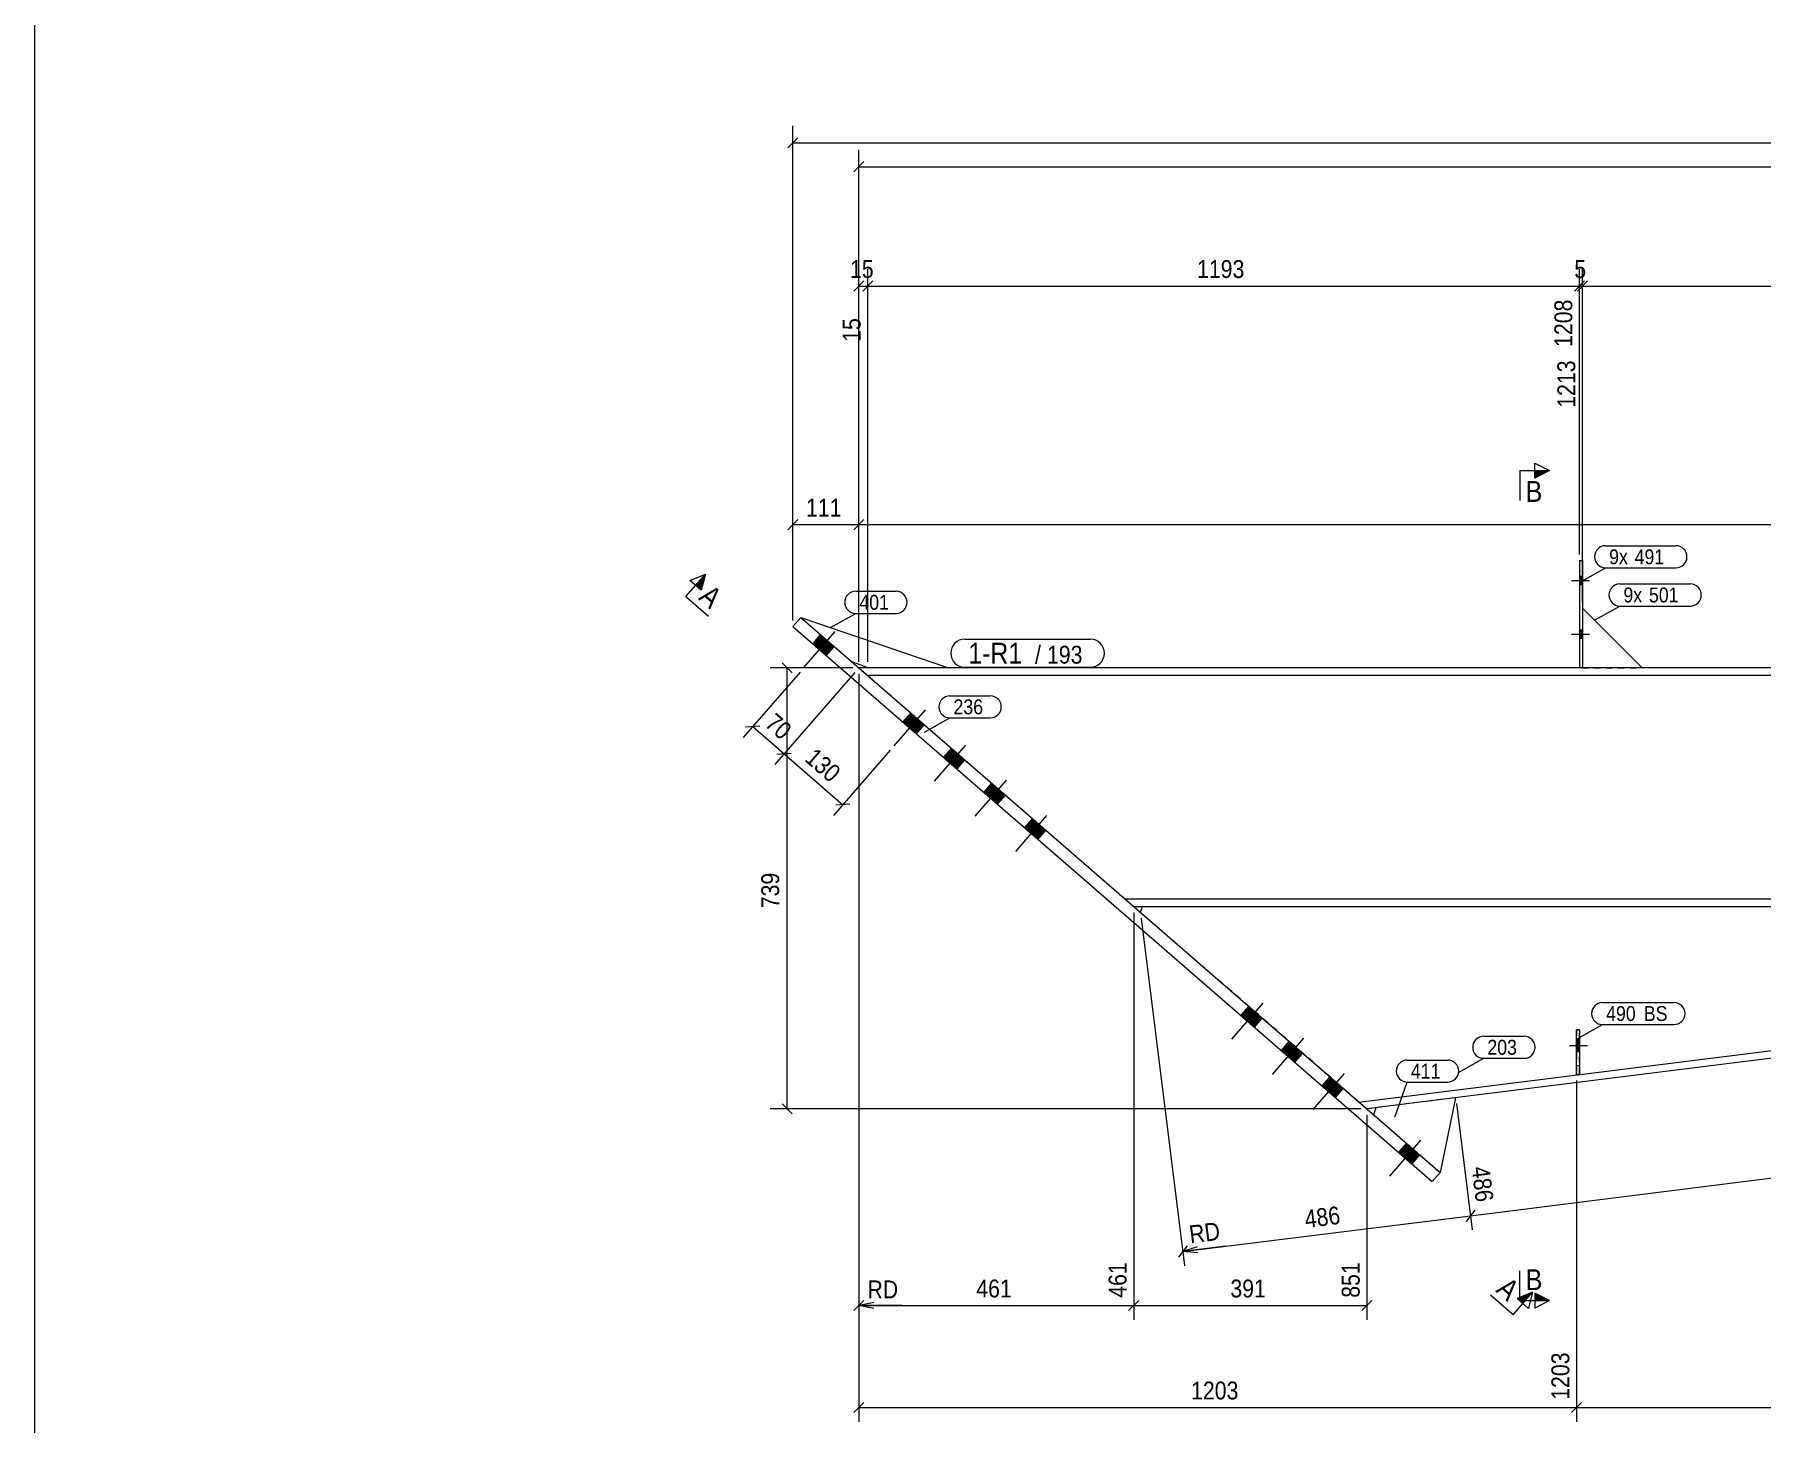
# Model space of a CAD drawing. Header units: millimetres. Extents: x 2 to 1174, y 1 to 825.
# Drawn here: x 5 to 294.4, y 359.3 to 592.2 of the extents above; entities that cross this region are included whole.
import ezdxf

# ---------------------------------------------------------------- set-up
doc = ezdxf.new("R2010")
doc.units = ezdxf.units.MM
for name, pattern in [('XKITLINE00', [0]), ('XKITLINE01', [4, 1, -1, 1, -1]), ('XKITLINE02', [4, 2, -2])]:
    doc.linetypes.add(name, pattern=pattern)
for name, color, linetype, lineweight in [('Bolt', 3, 'Continuous', 0), ('Dimensions', 7, 'Continuous', 0), ('DrawingSheet', 5, 'Continuous', 0), ('Part', 2, 'Continuous', 0), ('PartMark', 7, 'Continuous', 0), ('Section', 6, 'Continuous', 0)]:
    doc.layers.add(name, color=color, linetype=linetype, lineweight=lineweight)
doc.styles.add('ARIAL', font='ARIAL.TTF')

# ---------------------------------------------------------------- blocks, each defined once
blk = doc.blocks.new('*A15')
at = {"layer": 'Bolt'}
for points in [[(139.01, 489.59), (137.7, 488.08), (135.43, 490.04), (136.74, 491.55)], [(139.01, 489.59), (137.7, 488.08), (135.43, 490.04), (136.74, 491.55)], [(154.11, 476.47), (152.8, 474.96), (150.53, 476.93), (151.85, 478.44)], [(154.11, 476.47), (152.8, 474.96), (150.53, 476.93), (151.85, 478.44)], [(160.91, 470.57), (159.59, 469.06), (157.33, 471.03), (158.64, 472.54)], [(160.91, 470.57), (159.59, 469.06), (157.33, 471.03), (158.64, 472.54)], [(167.7, 464.67), (166.39, 463.16), (164.12, 465.13), (165.44, 466.64)], [(167.7, 464.67), (166.39, 463.16), (164.12, 465.13), (165.44, 466.64)], [(174.5, 458.77), (173.18, 457.26), (170.92, 459.23), (172.23, 460.74)], [(174.5, 458.77), (173.18, 457.26), (170.92, 459.23), (172.23, 460.74)], [(210.74, 427.29), (209.43, 425.78), (207.16, 427.75), (208.47, 429.26)], [(210.74, 427.29), (209.43, 425.78), (207.16, 427.75), (208.47, 429.26)], [(217.53, 421.39), (216.22, 419.88), (213.96, 421.85), (215.27, 423.36)], [(217.53, 421.39), (216.22, 419.88), (213.96, 421.85), (215.27, 423.36)], [(224.33, 415.49), (223.02, 413.98), (220.75, 415.95), (222.06, 417.46)], [(224.33, 415.49), (223.02, 413.98), (220.75, 415.95), (222.06, 417.46)], [(237.16, 404.34), (235.85, 402.83), (233.59, 404.8), (234.9, 406.31)], [(237.16, 404.34), (235.85, 402.83), (233.59, 404.8), (234.9, 406.31)]]:
    blk.add_hatch(color=3, dxfattribs=at).paths.add_polyline_path(points, flags=17)
at = {"layer": 'Bolt', "color": 3, "linetype": 'XKITLINE00', "lineweight": 0}
for p, q in [((133.94, 486.04), (139.19, 492.08)), ((133.94, 486.04), (139.19, 492.08)), ((135.43, 490.04), (136.74, 491.55)), ((135.43, 490.04), (136.74, 491.55)), ((137.7, 488.08), (139.01, 489.59)), ((137.7, 488.08), (139.01, 489.59)), ((149.04, 472.93), (154.29, 478.97)), ((149.04, 472.93), (154.29, 478.97)), ((150.53, 476.93), (151.85, 478.44)), ((150.53, 476.93), (151.85, 478.44)), ((152.8, 474.96), (154.11, 476.47)), ((152.8, 474.96), (154.11, 476.47)), ((155.84, 467.02), (161.08, 473.06)), ((155.84, 467.02), (161.08, 473.06)), ((157.33, 471.03), (158.64, 472.54)), ((157.33, 471.03), (158.64, 472.54)), ((159.59, 469.06), (160.91, 470.57)), ((159.59, 469.06), (160.91, 470.57)), ((162.63, 461.12), (167.88, 467.16)), ((162.63, 461.12), (167.88, 467.16)), ((164.12, 465.13), (165.44, 466.64)), ((164.12, 465.13), (165.44, 466.64)), ((166.39, 463.16), (167.7, 464.67)), ((166.39, 463.16), (167.7, 464.67)), ((169.43, 455.22), (174.67, 461.26)), ((169.43, 455.22), (174.67, 461.26)), ((170.92, 459.23), (172.23, 460.74)), ((170.92, 459.23), (172.23, 460.74)), ((173.18, 457.26), (174.5, 458.77)), ((173.18, 457.26), (174.5, 458.77)), ((205.67, 423.75), (210.92, 429.79)), ((205.67, 423.75), (210.92, 429.79)), ((207.16, 427.75), (208.47, 429.26)), ((207.16, 427.75), (208.47, 429.26)), ((209.43, 425.78), (210.74, 427.29)), ((209.43, 425.78), (210.74, 427.29)), ((212.46, 417.85), (217.71, 423.89)), ((212.46, 417.85), (217.71, 423.89)), ((213.96, 421.85), (215.27, 423.36)), ((213.96, 421.85), (215.27, 423.36)), ((216.22, 419.88), (217.53, 421.39)), ((216.22, 419.88), (217.53, 421.39)), ((219.26, 411.95), (224.51, 417.99)), ((219.26, 411.95), (224.51, 417.99)), ((220.75, 415.95), (222.06, 417.46)), ((220.75, 415.95), (222.06, 417.46)), ((223.02, 413.98), (224.33, 415.49)), ((223.02, 413.98), (224.33, 415.49)), ((232.1, 400.8), (237.34, 406.84)), ((232.1, 400.8), (237.34, 406.84)), ((233.59, 404.8), (234.9, 406.31)), ((233.59, 404.8), (234.9, 406.31)), ((235.85, 402.83), (237.16, 404.34)), ((235.85, 402.83), (237.16, 404.34))]:
    blk.add_line(p, q, dxfattribs=at)
blk = doc.blocks.new('*A16')
at = {"layer": 'Part', "color": 2, "linetype": 'XKITLINE00', "lineweight": 0}
for p, q in [((505.2, 486), (143.14, 486)), ((505.2, 484.7), (144.64, 484.7)), ((187.7, 447.3), (505.2, 447.3)), ((189.2, 446), (505.2, 446))]:
    blk.add_line(p, q, dxfattribs=at)
at = {"layer": 'Part', "color": 7, "linetype": 'XKITLINE01', "lineweight": 0}
blk.add_line((143.14, 486), (189.2, 446), dxfattribs=at)
blk = doc.blocks.new('*A19')
at = {"layer": 'Part', "color": 2, "linetype": 'XKITLINE00', "lineweight": 0}
blk.add_line((274.4, 486), (264.4, 496), dxfattribs=at)
at = {"layer": 'Part', "color": 7, "linetype": 'XKITLINE01', "lineweight": 0}
for p, q in [((264.4, 496), (264.4, 486)), ((264.4, 486), (274.4, 486))]:
    blk.add_line(p, q, dxfattribs=at)
blk = doc.blocks.new('*A20')
at = {"layer": 'Part', "color": 2, "linetype": 'XKITLINE00', "lineweight": 0}
for p, q in [((263.9, 504), (264.4, 504)), ((263.9, 504), (263.9, 486)), ((264.4, 504), (264.4, 486))]:
    blk.add_line(p, q, dxfattribs=at)
at = {"layer": 'Part', "color": 7, "linetype": 'XKITLINE01', "lineweight": 0}
blk.add_line((264.4, 486), (263.9, 486), dxfattribs=at)
blk = doc.blocks.new('*A21')
at = {"layer": 'Part', "color": 7, "linetype": 'XKITLINE01', "lineweight": 0}
for p, q in [((263.4, 425.33), (263.4, 417.83)), ((263.9, 425.33), (263.4, 425.33)), ((263.9, 417.83), (263.9, 425.33)), ((263.4, 419.33), (263.9, 419.33)), ((263.4, 417.83), (263.9, 417.83))]:
    blk.add_line(p, q, dxfattribs=at)
blk = doc.blocks.new('*A22')
at = {"layer": 'Part', "color": 2, "linetype": 'XKITLINE00', "lineweight": 0}
for p, q in [((263.4, 417.83), (263.4, 425.33)), ((263.4, 425.33), (263.9, 425.33)), ((263.9, 425.33), (263.9, 417.83)), ((263.9, 417.83), (263.4, 417.83))]:
    blk.add_line(p, q, dxfattribs=at)
at = {"layer": 'Part', "color": 7, "linetype": 'XKITLINE01', "lineweight": 0}
for p, q in [((263.4, 419.33), (263.9, 419.33)), ((263.9, 417.83), (263.9, 417.83)), ((263.9, 417.83), (263.9, 417.83))]:
    blk.add_line(p, q, dxfattribs=at)
blk = doc.blocks.new('*A49')
at = {"layer": 'Part', "color": 2, "linetype": 'XKITLINE00', "lineweight": 0}
for p, q in [((190.32, 445.03), (190.69, 446)), ((226.95, 413.21), (489.2, 446)), ((489.36, 444.71), (228.27, 412.07))]:
    blk.add_line(p, q, dxfattribs=at)
at = {"layer": 'Part', "color": 7, "linetype": 'XKITLINE01', "lineweight": 0}
for p, q in [((190.69, 446), (489.2, 446)), ((228.27, 412.07), (190.32, 445.03))]:
    blk.add_line(p, q, dxfattribs=at)
blk = doc.blocks.new('*A50')
at = {"layer": 'Part', "color": 2, "linetype": 'XKITLINE00', "lineweight": 0}
for p, q in [((133.4, 494.46), (132.09, 492.95)), ((132.09, 492.95), (239.23, 399.9)), ((133.4, 494.46), (240.54, 401.41)), ((239.23, 399.9), (240.54, 401.41))]:
    blk.add_line(p, q, dxfattribs=at)
blk = doc.blocks.new('*A55')
at = {"layer": 'Part', "color": 7, "linetype": 'XKITLINE01', "lineweight": 0}
for p, q in [((243.15, 413.93), (229.76, 412.26)), ((229.4, 411.09), (240.54, 401.41))]:
    blk.add_line(p, q, dxfattribs=at)
at = {"layer": 'Part', "color": 2, "linetype": 'XKITLINE00', "lineweight": 0}
for p, q in [((243.15, 413.93), (240.54, 401.41)), ((229.76, 412.26), (229.4, 411.09))]:
    blk.add_line(p, q, dxfattribs=at)
blk = doc.blocks.new('*A56')
at = {"layer": 'Part', "color": 2, "linetype": 'XKITLINE00', "lineweight": 0}
for p, q in [((133.4, 494.46), (158.14, 486)), ((144.64, 486), (142.01, 486.98))]:
    blk.add_line(p, q, dxfattribs=at)
at = {"layer": 'Part', "color": 7, "linetype": 'XKITLINE01', "lineweight": 0}
for p, q in [((133.4, 494.46), (142.01, 486.98)), ((158.14, 486), (144.64, 486))]:
    blk.add_line(p, q, dxfattribs=at)
blk = doc.blocks.new('*A60')
at = {"layer": 'Bolt'}
for points in [[(263.9, 501.3), (264.4, 501.3), (264.4, 499.9), (263.9, 499.9)], [(263.9, 501.3), (264.4, 501.3), (264.4, 499.9), (263.9, 499.9)], [(263.9, 492.3), (264.4, 492.3), (264.4, 490.9), (263.9, 490.9)], [(263.9, 492.3), (264.4, 492.3), (264.4, 490.9), (263.9, 490.9)]]:
    blk.add_hatch(color=3, dxfattribs=at).paths.add_polyline_path(points, flags=17)
at = {"layer": 'Bolt', "color": 3, "linetype": 'XKITLINE00', "lineweight": 0}
for p, q in [((264.4, 501.3), (263.9, 501.3)), ((264.4, 501.3), (263.9, 501.3)), ((265.56, 500.6), (262.56, 500.6)), ((265.56, 500.6), (262.56, 500.6)), ((264.4, 499.9), (263.9, 499.9)), ((264.4, 499.9), (263.9, 499.9)), ((264.4, 492.3), (263.9, 492.3)), ((264.4, 492.3), (263.9, 492.3)), ((265.56, 491.6), (262.56, 491.6)), ((265.56, 491.6), (262.56, 491.6)), ((264.4, 490.9), (263.9, 490.9)), ((264.4, 490.9), (263.9, 490.9))]:
    blk.add_line(p, q, dxfattribs=at)
blk = doc.blocks.new('*A61')
at = {"layer": 'Bolt', "color": 3, "linetype": 'XKITLINE02', "lineweight": 0}
for p, q in [((265.25, 422.63), (262.25, 422.63)), ((263.9, 423.62), (263.4, 423.62)), ((263.9, 421.65), (263.4, 421.65))]:
    blk.add_line(p, q, dxfattribs=at)
blk = doc.blocks.new('*A62')
at = {"layer": 'Bolt'}
blk.add_hatch(color=3, dxfattribs=at).paths.add_polyline_path([(263.9, 421.65), (263.4, 421.65), (263.4, 423.62), (263.9, 423.62)], flags=17)
at = {"layer": 'Bolt', "color": 3, "linetype": 'XKITLINE00', "lineweight": 0}
for p, q in [((265.25, 422.63), (262.25, 422.63)), ((263.9, 423.62), (263.4, 423.62)), ((263.9, 421.65), (263.4, 421.65))]:
    blk.add_line(p, q, dxfattribs=at)
blk = doc.blocks.new('*A197')
at = {"layer": 'DrawingSheet', "color": 5, "linetype": 'XKITLINE00', "lineweight": 0}
blk.add_line((5, 825), (5, 5), dxfattribs=at)
blk = doc.blocks.new('*A205')
at = {"layer": 'Dimensions', "color": 7, "linetype": 'XKITLINE00', "lineweight": 0}
for p, q in [((130.29, 486.85), (131.99, 485.15)), ((142.14, 486), (128.29, 486)), ((131.14, 412.07), (131.14, 486)), ((227.27, 412.07), (128.29, 412.07)), ((130.29, 412.92), (131.99, 411.22))]:
    blk.add_line(p, q, dxfattribs=at)
at = {"layer": 'Dimensions', "color": 3}
for p in [(131.14, 486), (131.14, 412.07)]:
    blk.add_point(p, dxfattribs=at)
at = {"layer": 'Dimensions', "color": 3, "style": 'ARIAL', "width": 0.85}
blk.add_text('739', height=3, rotation=90.0002, dxfattribs=at).set_placement((129.79, 445.7))
blk = doc.blocks.new('*A206')
at = {"layer": 'Dimensions', "color": 7, "linetype": 'XKITLINE00', "lineweight": 0}
for p, q in [((133.29, 485.28), (123.78, 474.34)), ((142.48, 485.24), (129.04, 469.77)), ((126.55, 476.23), (124.16, 476.06)), ((125.35, 476.15), (130.62, 471.58)), ((131.81, 471.66), (129.42, 471.49))]:
    blk.add_line(p, q, dxfattribs=at)
at = {"layer": 'Dimensions', "color": 3}
for p in [(125.35, 476.15), (130.62, 471.58)]:
    blk.add_point(p, dxfattribs=at)
at = {"layer": 'Dimensions', "color": 3, "style": 'ARIAL', "width": 0.85}
blk.add_text('70', height=3, rotation=-40.9722, dxfattribs=at).set_placement((127.19, 476.34))
blk = doc.blocks.new('*A207')
at = {"layer": 'Dimensions', "color": 7, "linetype": 'XKITLINE00', "lineweight": 0}
for p, q in [((142.48, 485.24), (129.04, 469.77)), ((148.39, 472.17), (138.88, 461.22)), ((131.81, 471.66), (129.42, 471.49)), ((130.62, 471.58), (140.45, 463.03)), ((141.65, 463.12), (139.26, 462.95))]:
    blk.add_line(p, q, dxfattribs=at)
at = {"layer": 'Dimensions', "color": 3}
for p in [(130.62, 471.58), (140.45, 463.03)]:
    blk.add_point(p, dxfattribs=at)
at = {"layer": 'Dimensions', "color": 3, "style": 'ARIAL', "width": 0.85}
blk.add_text('130', height=3, rotation=-40.9722, dxfattribs=at).set_placement((133.9, 470.51))
blk = doc.blocks.new('*A208')
at = {"layer": 'Dimensions', "color": 7, "linetype": 'XKITLINE00', "lineweight": 0}
for p, q in [((132.09, 493.95), (132.09, 576.85)), ((132.94, 574.85), (131.24, 573.15)), ((132.09, 574), (927.5, 574))]:
    blk.add_line(p, q, dxfattribs=at)
at = {"layer": 'Dimensions', "color": 3}
blk.add_point((132.09, 574), dxfattribs=at)
blk = doc.blocks.new('*A209')
at = {"layer": 'Dimensions', "color": 7, "linetype": 'XKITLINE00', "lineweight": 0}
for p, q in [((132.09, 493.95), (132.09, 512.85)), ((143.14, 487), (143.14, 512.85)), ((132.94, 510.85), (131.24, 509.15)), ((132.09, 510), (143.14, 510)), ((143.99, 510.85), (142.29, 509.15))]:
    blk.add_line(p, q, dxfattribs=at)
at = {"layer": 'Dimensions', "color": 3}
for p in [(132.09, 510), (143.14, 510)]:
    blk.add_point(p, dxfattribs=at)
at = {"layer": 'Dimensions', "color": 3, "style": 'ARIAL', "width": 0.85}
blk.add_text('111', height=3, dxfattribs=at).set_placement((134.28, 511.35))
blk = doc.blocks.new('*A210')
at = {"layer": 'Dimensions', "color": 7, "linetype": 'XKITLINE00', "lineweight": 0}
for p, q in [((143.14, 487), (143.14, 552.85)), ((144.64, 487), (144.64, 552.85)), ((143.99, 550.85), (142.29, 549.15)), ((143.14, 550), (144.64, 550)), ((145.49, 550.85), (143.79, 549.15))]:
    blk.add_line(p, q, dxfattribs=at)
at = {"layer": 'Dimensions', "color": 3}
for p in [(143.14, 550), (144.64, 550)]:
    blk.add_point(p, dxfattribs=at)
at = {"layer": 'Dimensions', "color": 3, "style": 'ARIAL', "width": 0.85}
blk.add_text('15', height=3, dxfattribs=at).set_placement((141.66, 551.35))
blk.add_text('15', height=3, rotation=90.0002, dxfattribs=at).set_placement((143.44, 540.65))
blk = doc.blocks.new('*A211')
at = {"layer": 'PartMark', "color": 7, "linetype": 'XKITLINE00', "lineweight": 0}
for p, q in [((142.63, 498.83), (149.39, 498.83)), ((138.38, 492.74), (142.63, 495.13)), ((142.63, 495.13), (149.39, 495.13))]:
    blk.add_line(p, q, dxfattribs=at)
for centre, start, end in [((142.63, 496.98), 90, 270), ((149.39, 496.98), 270, 90)]:
    blk.add_arc(centre, 1.85, start, end, dxfattribs=at)
at = {"layer": 'PartMark', "color": 3, "style": 'ARIAL', "width": 0.85}
blk.add_text('401', height=2.5, dxfattribs=at).set_placement((143.23, 495.73))
blk = doc.blocks.new('*A212')
at = {"layer": 'Section'}
for points in [[(115.78, 499.83), (117.42, 501.72), (116.72, 499.01)], [(253.46, 380.26), (256.04, 381.32), (254.41, 379.44)]]:
    blk.add_hatch(color=3, dxfattribs=at).paths.add_polyline_path(points, flags=17)
at = {"layer": 'Section', "color": 1, "linetype": 'XKITLINE00', "lineweight": 0}
for p, q in [((114.14, 497.94), (117.42, 501.72)), ((114.14, 497.94), (117.92, 494.66)), ((252.77, 377.55), (248.99, 380.83)), ((252.77, 377.55), (256.04, 381.32))]:
    blk.add_line(p, q, dxfattribs=at)
at = {"layer": 'Section', "color": 3, "linetype": 'XKITLINE00', "lineweight": 0}
for p, q in [((114.84, 500.65), (117.42, 501.72)), ((117.42, 501.72), (116.72, 499.01)), ((116.72, 499.01), (114.84, 500.65)), ((256.04, 381.32), (253.46, 380.26)), ((253.46, 380.26), (255.35, 378.62)), ((256.04, 381.32), (255.35, 378.62))]:
    blk.add_line(p, q, dxfattribs=at)
at = {"layer": 'Section', "color": 7, "style": 'ARIAL', "width": 0.85}
for p in [(116.12, 497.55), (249.75, 381.49)]:
    blk.add_text('A', height=3.5, rotation=-40.9722, dxfattribs=at).set_placement(p)
blk = doc.blocks.new('*A214')
at = {"layer": 'Dimensions', "color": 7, "linetype": 'XKITLINE00', "lineweight": 0}
for p, q in [((143.14, 487), (143.14, 512.85)), ((143.99, 510.85), (142.29, 509.15)), ((143.14, 510), (925.5, 510))]:
    blk.add_line(p, q, dxfattribs=at)
at = {"layer": 'Dimensions', "color": 3}
blk.add_point((143.14, 510), dxfattribs=at)
blk = doc.blocks.new('*A222')
at = {"layer": 'PartMark', "color": 7, "linetype": 'XKITLINE00', "lineweight": 0}
for p, q in [((235.05, 420.24), (241.82, 420.24)), ((232.98, 410.67), (235.05, 416.54)), ((235.05, 416.54), (241.82, 416.54))]:
    blk.add_line(p, q, dxfattribs=at)
for centre, start, end in [((235.05, 418.39), 90, 270), ((241.82, 418.39), 270, 90)]:
    blk.add_arc(centre, 1.85, start, end, dxfattribs=at)
at = {"layer": 'PartMark', "color": 3, "style": 'ARIAL', "width": 0.85}
blk.add_text('411', height=2.5, dxfattribs=at).set_placement((235.65, 417.14))
blk = doc.blocks.new('*A225')
at = {"layer": 'PartMark', "color": 7, "linetype": 'XKITLINE00', "lineweight": 0}
for p, q in [((158.4, 481.31), (165.16, 481.31)), ((154.16, 475.22), (158.4, 477.61)), ((158.4, 477.61), (165.16, 477.61))]:
    blk.add_line(p, q, dxfattribs=at)
for centre, start, end in [((158.4, 479.46), 90, 270), ((165.16, 479.46), 270, 90)]:
    blk.add_arc(centre, 1.85, start, end, dxfattribs=at)
at = {"layer": 'PartMark', "color": 3, "style": 'ARIAL', "width": 0.85}
blk.add_text('236', height=2.5, dxfattribs=at).set_placement((159, 478.21))
blk = doc.blocks.new('*A226')
at = {"layer": 'PartMark', "color": 7, "linetype": 'XKITLINE00', "lineweight": 0}
for p, q in [((247.87, 424.24), (254.63, 424.24)), ((243.62, 418.15), (247.87, 420.54)), ((247.87, 420.54), (254.63, 420.54))]:
    blk.add_line(p, q, dxfattribs=at)
for centre, start, end in [((247.87, 422.39), 90, 270), ((254.63, 422.39), 270, 90)]:
    blk.add_arc(centre, 1.85, start, end, dxfattribs=at)
at = {"layer": 'PartMark', "color": 3, "style": 'ARIAL', "width": 0.85}
blk.add_text('203', height=2.5, dxfattribs=at).set_placement((248.47, 421.14))
blk = doc.blocks.new('*A229')
at = {"layer": 'PartMark', "color": 7, "linetype": 'XKITLINE00', "lineweight": 0}
for p, q in [((160.89, 490.8), (181.94, 490.8)), ((160.89, 486.1), (181.94, 486.1))]:
    blk.add_line(p, q, dxfattribs=at)
for centre, start, end in [((160.89, 488.45), 90, 270), ((181.94, 488.45), 270, 90)]:
    blk.add_arc(centre, 2.35, start, end, dxfattribs=at)
at = {"layer": 'PartMark', "color": 1, "style": 'ARIAL', "width": 0.85}
blk.add_text('1-R1', height=3.5, dxfattribs=at).set_placement((161.49, 486.7))
at = {"layer": 'PartMark', "color": 3, "style": 'ARIAL', "width": 0.85}
for s, p in [('/', (172.66, 486.7)), ('193', (174.67, 486.7))]:
    blk.add_text(s, height=3, dxfattribs=at).set_placement(p)
blk = doc.blocks.new('*A230')
at = {"layer": 'PartMark', "color": 7, "linetype": 'XKITLINE00', "lineweight": 0}
for p, q in [((270.67, 500.06), (282.46, 500.06)), ((266.43, 493.97), (270.67, 496.36)), ((270.67, 496.36), (282.46, 496.36))]:
    blk.add_line(p, q, dxfattribs=at)
for centre, start, end in [((270.67, 498.21), 90, 270), ((282.46, 498.21), 270, 90)]:
    blk.add_arc(centre, 1.85, start, end, dxfattribs=at)
at = {"layer": 'PartMark', "color": 3, "style": 'ARIAL', "width": 0.85}
for s, p in [('9x', (271.27, 496.96)), ('501', (275.55, 496.96))]:
    blk.add_text(s, height=2.5, dxfattribs=at).set_placement(p)
blk = doc.blocks.new('*A231')
at = {"layer": 'PartMark', "color": 7, "linetype": 'XKITLINE00', "lineweight": 0}
for p, q in [((268.27, 506.46), (280.06, 506.46)), ((264.03, 500.37), (268.27, 502.76)), ((268.27, 502.76), (280.06, 502.76))]:
    blk.add_line(p, q, dxfattribs=at)
for centre, start, end in [((268.27, 504.61), 90, 270), ((280.06, 504.61), 270, 90)]:
    blk.add_arc(centre, 1.85, start, end, dxfattribs=at)
at = {"layer": 'PartMark', "color": 3, "style": 'ARIAL', "width": 0.85}
for s, p in [('9x', (268.87, 503.36)), ('491', (273.15, 503.36))]:
    blk.add_text(s, height=2.5, dxfattribs=at).set_placement(p)
blk = doc.blocks.new('*A239')
at = {"layer": 'PartMark', "color": 7, "linetype": 'XKITLINE00', "lineweight": 0}
for p, q in [((267.77, 429.9), (279.74, 429.9)), ((263.53, 423.8), (267.77, 426.2)), ((267.77, 426.2), (279.74, 426.2))]:
    blk.add_line(p, q, dxfattribs=at)
for centre, start, end in [((267.77, 428.05), 90, 270), ((279.74, 428.05), 270, 90)]:
    blk.add_arc(centre, 1.85, start, end, dxfattribs=at)
at = {"layer": 'PartMark', "color": 3, "style": 'ARIAL', "width": 0.85}
for s, p in [('490', (268.37, 426.8)), ('BS', (274.69, 426.8))]:
    blk.add_text(s, height=2.5, dxfattribs=at).set_placement(p)
blk = doc.blocks.new('*A242')
at = {"layer": 'Section'}
for points in [[(256.4, 519.07), (258.9, 519.07), (256.4, 517.82)], [(256.4, 381.18), (258.9, 379.93), (256.4, 379.93)]]:
    blk.add_hatch(color=3, dxfattribs=at).paths.add_polyline_path(points, flags=17)
at = {"layer": 'Section', "color": 1, "linetype": 'XKITLINE00', "lineweight": 0}
for p, q in [((253.9, 519.07), (253.9, 514.07)), ((253.9, 519.07), (258.9, 519.07)), ((253.9, 379.93), (253.9, 384.93)), ((253.9, 379.93), (258.9, 379.93))]:
    blk.add_line(p, q, dxfattribs=at)
at = {"layer": 'Section', "color": 3, "linetype": 'XKITLINE00', "lineweight": 0}
for p, q in [((256.4, 517.82), (256.4, 520.32)), ((256.4, 520.32), (258.9, 519.07)), ((258.9, 519.07), (256.4, 517.82)), ((258.9, 379.93), (256.4, 381.18)), ((256.4, 381.18), (256.4, 378.68)), ((258.9, 379.93), (256.4, 378.68))]:
    blk.add_line(p, q, dxfattribs=at)
at = {"layer": 'Section', "color": 7, "style": 'ARIAL', "width": 0.85}
for p in [(254.9, 513.82), (254.9, 381.68)]:
    blk.add_text('B', height=3.5, dxfattribs=at).set_placement(p)
blk = doc.blocks.new('*A249')
at = {"layer": 'Dimensions', "color": 7, "linetype": 'XKITLINE00', "lineweight": 0}
for p, q in [((143.14, 485), (143.14, 376.7)), ((143.14, 485), (143.14, 376.7)), ((189.2, 445), (189.2, 376.7)), ((143.99, 379.95), (142.29, 378.25)), ((145.64, 379.6), (143.14, 379.1)), ((190.05, 379.95), (188.35, 378.25)), ((143.14, 379.1), (189.2, 379.1)), ((145.64, 378.6), (143.14, 379.1)), ((150.36, 379.1), (143.14, 379.1))]:
    blk.add_line(p, q, dxfattribs=at)
at = {"layer": 'Dimensions', "color": 3}
for p in [(143.14, 379.1), (189.2, 379.1)]:
    blk.add_point(p, dxfattribs=at)
at = {"layer": 'Dimensions', "color": 7}
blk.add_point((143.14, 379.1), dxfattribs=at)
at = {"layer": 'Dimensions', "color": 3, "style": 'ARIAL', "width": 0.85}
blk.add_text('461', height=3, rotation=90.0002, dxfattribs=at).set_placement((188, 380.4))
for s, p in [('RD', (144.58, 380.3)), ('461', (162.83, 380.45))]:
    blk.add_text(s, height=3, dxfattribs=at).set_placement(p)
blk = doc.blocks.new('*A250')
at = {"layer": 'Dimensions', "color": 7, "linetype": 'XKITLINE00', "lineweight": 0}
for p, q in [((189.2, 445), (189.2, 376.7)), ((228.27, 411.07), (228.27, 376.7)), ((190.05, 379.95), (188.35, 378.25)), ((229.12, 379.95), (227.42, 378.25)), ((189.2, 379.1), (228.27, 379.1))]:
    blk.add_line(p, q, dxfattribs=at)
at = {"layer": 'Dimensions', "color": 3}
for p in [(189.2, 379.1), (228.27, 379.1)]:
    blk.add_point(p, dxfattribs=at)
at = {"layer": 'Dimensions', "color": 3, "style": 'ARIAL', "width": 0.85}
blk.add_text('851', height=3, rotation=90.0002, dxfattribs=at).set_placement((227.07, 380.4))
blk.add_text('391', height=3, dxfattribs=at).set_placement((205.4, 380.45))
blk = doc.blocks.new('*A251')
at = {"layer": 'Dimensions', "color": 7, "linetype": 'XKITLINE00', "lineweight": 0}
for p, q in [((143.99, 570.85), (142.29, 569.15)), ((143.14, 487), (143.14, 572.85)), ((143.14, 570), (489.2, 570))]:
    blk.add_line(p, q, dxfattribs=at)
at = {"layer": 'Dimensions', "color": 3}
blk.add_point((143.14, 570), dxfattribs=at)
blk = doc.blocks.new('*A253')
at = {"layer": 'Dimensions', "color": 7, "linetype": 'XKITLINE00', "lineweight": 0}
for p, q in [((143.14, 485), (143.14, 359.6)), ((263.4, 416.83), (263.4, 359.6)), ((143.99, 362.85), (142.29, 361.15)), ((143.14, 362), (263.4, 362)), ((264.25, 362.85), (262.55, 361.15))]:
    blk.add_line(p, q, dxfattribs=at)
at = {"layer": 'Dimensions', "color": 3}
for p in [(143.14, 362), (263.4, 362)]:
    blk.add_point(p, dxfattribs=at)
at = {"layer": 'Dimensions', "color": 3, "style": 'ARIAL', "width": 0.85}
blk.add_text('1203', height=3, rotation=90.0002, dxfattribs=at).set_placement((262.2, 363.3))
blk.add_text('1203', height=3, dxfattribs=at).set_placement((198.82, 363.35))
blk = doc.blocks.new('*A254')
at = {"layer": 'Dimensions', "color": 7, "linetype": 'XKITLINE00', "lineweight": 0}
for p, q in [((393.4, 446.3), (393.4, 359.6)), ((263.4, 416.83), (263.4, 359.6)), ((264.25, 362.85), (262.55, 361.15)), ((263.4, 362), (393.4, 362)), ((394.25, 362.85), (392.55, 361.15))]:
    blk.add_line(p, q, dxfattribs=at)
at = {"layer": 'Dimensions', "color": 3}
for p in [(263.4, 362), (393.4, 362)]:
    blk.add_point(p, dxfattribs=at)
at = {"layer": 'Dimensions', "color": 3, "style": 'ARIAL', "width": 0.85}
blk.add_text('2503', height=3, rotation=90.0002, dxfattribs=at).set_placement((392.2, 363.3))
blk.add_text('1300', height=3, dxfattribs=at).set_placement((323.95, 363.35))
blk = doc.blocks.new('*A258')
at = {"layer": 'Dimensions', "color": 7, "linetype": 'XKITLINE00', "lineweight": 0}
for p, q in [((144.64, 487), (144.64, 552.85)), ((263.9, 505), (263.9, 552.85)), ((145.49, 550.85), (143.79, 549.15)), ((144.64, 550), (263.9, 550)), ((264.75, 550.85), (263.05, 549.15))]:
    blk.add_line(p, q, dxfattribs=at)
at = {"layer": 'Dimensions', "color": 3}
for p in [(144.64, 550), (263.9, 550)]:
    blk.add_point(p, dxfattribs=at)
at = {"layer": 'Dimensions', "color": 3, "style": 'ARIAL', "width": 0.85}
blk.add_text('1193', height=3, dxfattribs=at).set_placement((199.82, 551.35))
blk.add_text('1208', height=3, rotation=90.0002, dxfattribs=at).set_placement((262.7, 539.8))
blk = doc.blocks.new('*A259')
at = {"layer": 'Dimensions', "color": 7, "linetype": 'XKITLINE00', "lineweight": 0}
for p, q in [((263.9, 505), (263.9, 552.85)), ((264.4, 497), (264.4, 552.85)), ((264.75, 550.85), (263.05, 549.15)), ((265.25, 550.85), (263.55, 549.15)), ((263.9, 550), (264.4, 550))]:
    blk.add_line(p, q, dxfattribs=at)
at = {"layer": 'Dimensions', "color": 3}
for p in [(263.9, 550), (264.4, 550)]:
    blk.add_point(p, dxfattribs=at)
at = {"layer": 'Dimensions', "color": 3, "style": 'ARIAL', "width": 0.85}
blk.add_text('5', height=3, dxfattribs=at).set_placement((263.04, 551.35))
blk.add_text('1213', height=3, rotation=90.0002, dxfattribs=at).set_placement((263.2, 529.6))
blk = doc.blocks.new('*A260')
at = {"layer": 'Dimensions', "color": 7, "linetype": 'XKITLINE00', "lineweight": 0}
for p, q in [((264.4, 497), (264.4, 552.85)), ((393.9, 505), (393.9, 552.85)), ((265.25, 550.85), (263.55, 549.15)), ((264.4, 550), (393.9, 550)), ((394.75, 550.85), (393.05, 549.15))]:
    blk.add_line(p, q, dxfattribs=at)
at = {"layer": 'Dimensions', "color": 3}
for p in [(264.4, 550), (393.9, 550)]:
    blk.add_point(p, dxfattribs=at)
at = {"layer": 'Dimensions', "color": 3, "style": 'ARIAL', "width": 0.85}
blk.add_text('1295', height=3, dxfattribs=at).set_placement((324.7, 551.35))
blk.add_text('2508', height=3, rotation=90.0002, dxfattribs=at).set_placement((392.7, 539.8))
blk = doc.blocks.new('*A274')
at = {"layer": 'Dimensions', "color": 7, "linetype": 'XKITLINE00', "lineweight": 0}
for p, q in [((190.44, 444.04), (197.73, 385.75)), ((190.44, 444.04), (197.73, 385.75)), ((243.28, 412.94), (245.92, 391.78)), ((197.43, 388.13), (245.62, 394.16)), ((246.36, 395.11), (244.89, 393.21)), ((198.17, 389.08), (196.69, 387.19)), ((204.59, 389.03), (197.43, 388.13)), ((199.85, 388.94), (197.43, 388.13)), ((199.97, 387.95), (197.43, 388.13))]:
    blk.add_line(p, q, dxfattribs=at)
at = {"layer": 'Dimensions', "color": 3}
for p in [(245.62, 394.16), (197.43, 388.13)]:
    blk.add_point(p, dxfattribs=at)
at = {"layer": 'Dimensions', "color": 7}
blk.add_point((197.43, 388.13), dxfattribs=at)
at = {"layer": 'Dimensions', "color": 3, "style": 'ARIAL', "width": 0.85}
for s, rotation, p in [('486', -82.8726, (245.82, 402.22)), ('486', 7.1276, (218.05, 392.07)), ('RD', 7.1276, (198.71, 389.5))]:
    blk.add_text(s, height=3, rotation=rotation, dxfattribs=at).set_placement(p)
blk = doc.blocks.new('*A275')
at = {"layer": 'Dimensions', "color": 7, "linetype": 'XKITLINE00', "lineweight": 0}
for p, q in [((489.48, 443.72), (492.13, 422.56)), ((492.57, 425.89), (491.09, 423.99)), ((245.62, 394.16), (491.83, 424.94)), ((243.28, 412.94), (245.92, 391.78)), ((246.36, 395.11), (244.89, 393.21))]:
    blk.add_line(p, q, dxfattribs=at)
at = {"layer": 'Dimensions', "color": 3}
for p in [(491.83, 424.94), (245.62, 394.16)]:
    blk.add_point(p, dxfattribs=at)
at = {"layer": 'Dimensions', "color": 3, "style": 'ARIAL', "width": 0.85}
for s, rotation, p in [('2967', -82.8726, (491.76, 435.21)), ('2481', 7.1276, (364.14, 410.34))]:
    blk.add_text(s, height=3, rotation=rotation, dxfattribs=at).set_placement(p)

msp = doc.modelspace()

# ---------------------------------------------------------------- block references
at = {"lineweight": 0}
for name in ['*A197', '*A208', '*A251', '*A210', '*A258', '*A259', '*A260', '*A242', '*A209', '*A214', '*A231', '*A20', '*A212', '*A60', '*A211', '*A230', '*A19', '*A50', '*A56', '*A15', '*A229', '*A205', '*A206', '*A207', '*A249', '*A253', '*A225', '*A49', '*A254', '*A250', '*A274', '*A275', '*A239', '*A226', '*A61', '*A62', '*A21', '*A22', '*A222', '*A55']:
    msp.add_blockref(name, (0, 0), dxfattribs=at)
at = {"layer": 'Part', "lineweight": 0}
msp.add_blockref('*A16', (0, 0), dxfattribs=at)

doc.saveas('drawing.dxf')
